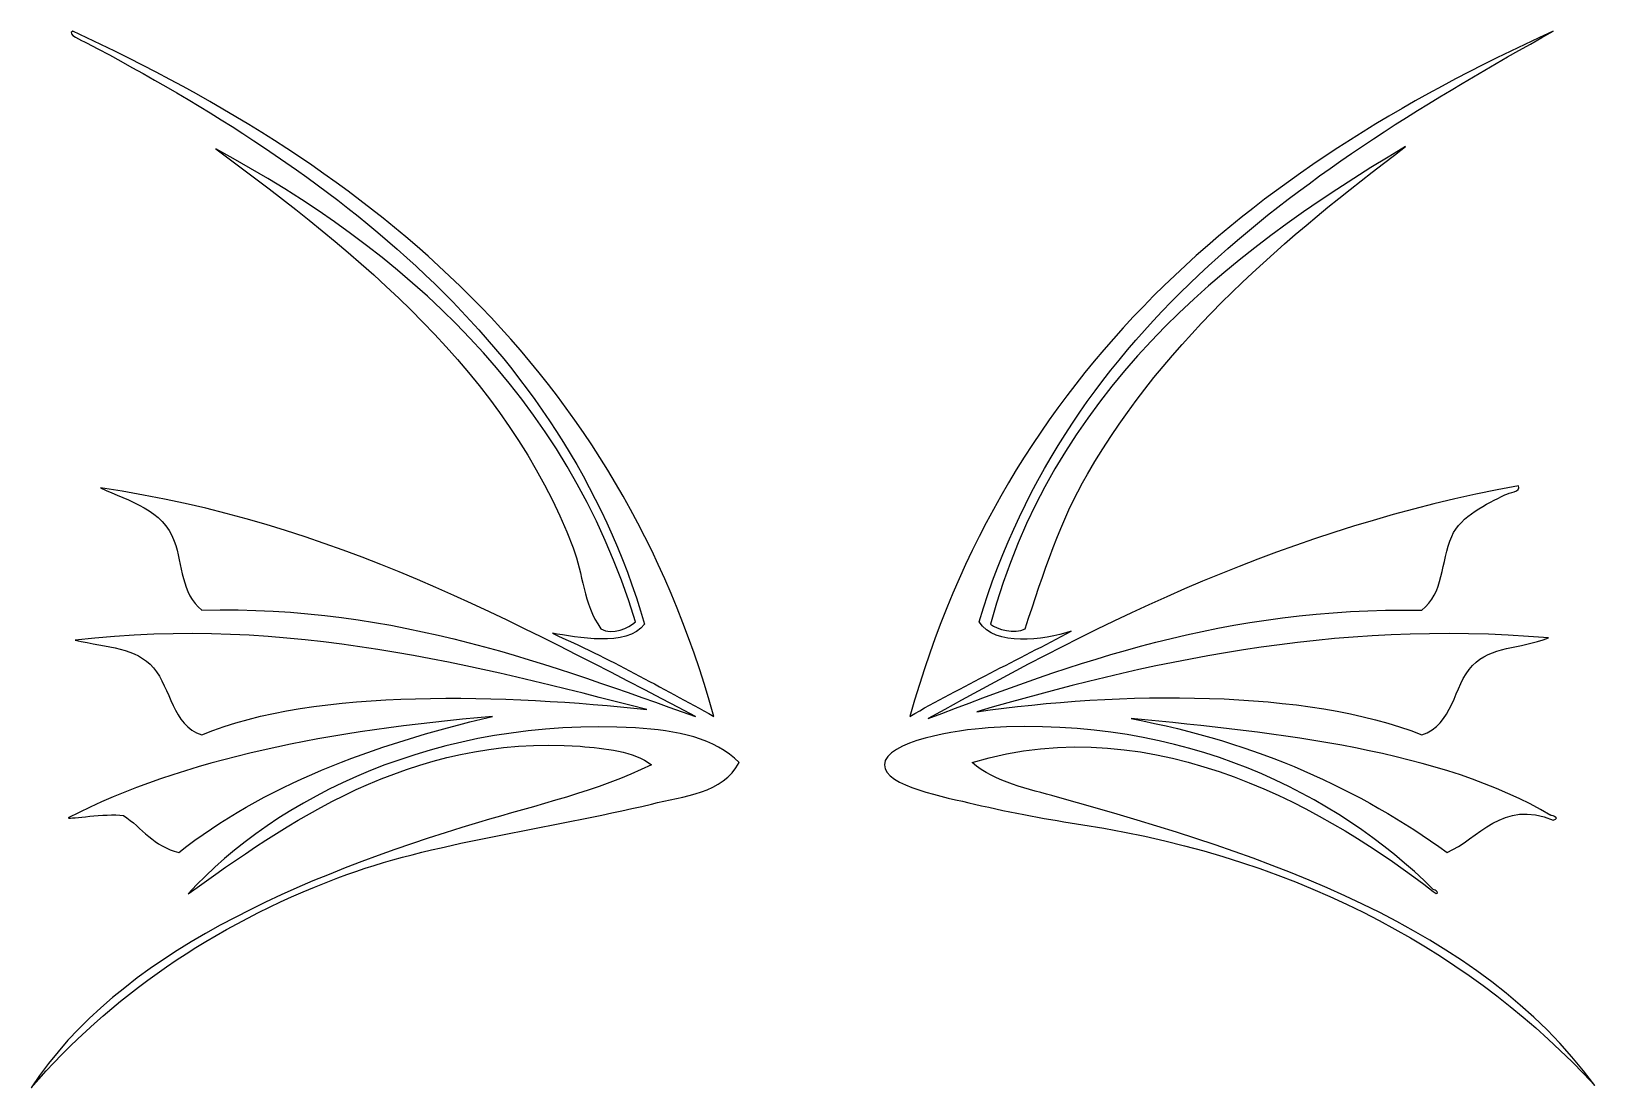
# Model space of a CAD drawing. Header units: centimetres. Extents: x -11.1 to 11.1, y -7.5 to 7.5.
import ezdxf

# ---------------------------------------------------------------- set-up
doc = ezdxf.new("R2010")
doc.units = ezdxf.units.CM
doc.header["$MEASUREMENT"] = 0
doc.layers.add('Camada 1', color=7, linetype='Continuous')

msp = doc.modelspace()

# ---------------------------------------------------------------- linework, layer by layer
at = {"layer": 'Camada 1'}
for points, knots in [([(-1.40924, -2.22844), (-2.15791, -1.81924), (-2.90025, -1.40355), (-3.70331, -1.04887), (-3.70331, -1.04887), (-3.35713, -1.09904), (-2.65204, -1.25487), (-2.39251, -0.91764), (-2.39251, -0.91764), (-3.57604, 3.11829), (-6.87137, 5.51864), (-10.32361, 7.34114), (-10.32361, 7.34114), (-10.38927, 7.37591), (-10.61539, 7.46534), (-10.52022, 7.50508), (-10.52022, 7.50508), (-6.22169, 5.522), (-2.77798, 2.68413), (-1.40924, -2.22844)], [0, 0, 0, 0, 0.16666667, 0.16666667, 0.16666667, 0.16666667, 0.33333333, 0.33333333, 0.33333333, 0.33333333, 0.5, 0.5, 0.5, 0.5, 0.66666667, 0.66666667, 0.66666667, 0.66666667, 1, 1, 1, 1]), ([(2.35951, -0.88497), (2.58607, -1.23819), (3.27092, -1.15183), (3.67063, -1.01589), (3.67063, -1.01589), (2.91098, -1.42541), (2.11893, -1.80223), (1.37627, -2.22845), (1.37627, -2.22845), (2.75673, 2.68368), (6.18811, 5.54473), (10.52008, 7.50508), (10.52008, 7.50508), (7.05849, 5.58124), (3.63454, 3.33543), (2.35951, -0.88497)], [0, 0, 0, 0, 0.2, 0.2, 0.2, 0.2, 0.4, 0.4, 0.4, 0.4, 0.6, 0.6, 0.6, 0.6, 1, 1, 1, 1]), ([(-8.48832, 5.83357), (-5.82582, 4.39961), (-3.50508, 2.3394), (-2.52342, -0.88497), (-2.52342, -0.88497), (-2.61478, -0.96898), (-2.84806, -1.08365), (-3.01533, -0.98321), (-3.01533, -0.98321), (-3.26605, -0.62589), (-3.27002, -0.20039), (-3.40842, 0.16394), (-3.40842, 0.16394), (-4.35357, 2.65069), (-6.46728, 4.34828), (-8.48832, 5.83357)], [0, 0, 0, 0, 0.2, 0.2, 0.2, 0.2, 0.4, 0.4, 0.4, 0.4, 0.6, 0.6, 0.6, 0.6, 1, 1, 1, 1]), ([(8.42249, 5.86628), (6.7359, 4.59183), (5.02863, 3.16491), (3.89976, 1.21279), (3.89976, 1.21279), (3.51723, 0.55064), (3.27765, -0.17865), (3.01505, -0.98317), (3.01505, -0.98317), (2.86096, -1.06895), (2.62106, -0.99359), (2.52343, -0.91761), (2.52343, -0.91761), (3.38896, 2.31361), (5.77714, 4.30579), (8.42249, 5.86628)], [0, 0, 0, 0, 0.2, 0.2, 0.2, 0.2, 0.4, 0.4, 0.4, 0.4, 0.6, 0.6, 0.6, 0.6, 1, 1, 1, 1]), ([(-8.6848, -0.72116), (-8.9842, -0.48071), (-8.95415, -0.08119), (-9.07818, 0.26222), (-9.07818, 0.26222), (-9.23873, 0.70651), (-9.70572, 0.82467), (-10.12683, 1.01602), (-10.12683, 1.01602), (-6.83017, 0.54387), (-4.22323, -0.90194), (-1.67141, -2.22843), (-1.67141, -2.22843), (-3.66211, -1.53126), (-5.91596, -0.64023), (-8.6848, -0.72116)], [0, 0, 0, 0, 0.2, 0.2, 0.2, 0.2, 0.4, 0.4, 0.4, 0.4, 0.6, 0.6, 0.6, 0.6, 1, 1, 1, 1]), ([(10.02846, 1.04869), (10.05778, 0.95807), (9.90133, 0.95251), (9.83198, 0.91777), (9.83198, 0.91777), (9.58462, 0.79241), (9.20531, 0.62509), (9.07805, 0.32775), (9.07805, 0.32775), (8.92308, -0.03484), (8.96648, -0.47926), (8.65212, -0.72119), (8.65212, -0.72119), (5.87786, -0.66782), (3.68131, -1.47425), (1.63873, -2.26133), (1.63873, -2.26133), (4.13997, -0.86295), (6.73591, 0.44097), (10.02846, 1.04869)], [0, 0, 0, 0, 0.16666667, 0.16666667, 0.16666667, 0.16666667, 0.33333333, 0.33333333, 0.33333333, 0.33333333, 0.5, 0.5, 0.5, 0.5, 0.66666667, 0.66666667, 0.66666667, 0.66666667, 1, 1, 1, 1]), ([(-2.35951, -2.13007), (-4.30753, -1.92436), (-7.07092, -1.8091), (-8.6848, -2.49062), (-8.6848, -2.49062), (-9.11234, -2.35499), (-9.12086, -1.83416), (-9.37333, -1.54034), (-9.37333, -1.54034), (-9.62199, -1.25062), (-10.01701, -1.24755), (-10.48752, -1.14712), (-10.48752, -1.14712), (-7.46931, -0.78673), (-4.74079, -1.52952), (-2.35951, -2.13007)], [0, 0, 0, 0, 0.2, 0.2, 0.2, 0.2, 0.4, 0.4, 0.4, 0.4, 0.6, 0.6, 0.6, 0.6, 1, 1, 1, 1]), ([(10.45455, -1.11412), (10.03021, -1.27337), (9.64064, -1.22937), (9.37291, -1.5075), (9.37291, -1.5075), (9.09798, -1.79359), (9.09946, -2.35718), (8.65213, -2.49061), (8.65213, -2.49061), (7.02711, -1.83696), (4.33672, -1.87466), (2.32684, -2.16306), (2.32684, -2.16306), (4.67131, -1.48316), (7.37869, -0.84784), (10.45455, -1.11412)], [0, 0, 0, 0, 0.2, 0.2, 0.2, 0.2, 0.4, 0.4, 0.4, 0.4, 0.6, 0.6, 0.6, 0.6, 1, 1, 1, 1]), ([(2.26127, -2.884), (2.59324, -3.16991), (3.05965, -3.26082), (3.4737, -3.37562), (3.4737, -3.37562), (6.51053, -4.21842), (9.45648, -5.22114), (11.11008, -7.4724), (11.11008, -7.4724), (9.43302, -5.66117), (7.04206, -4.26798), (3.83441, -3.76871), (3.83441, -3.76871), (3.36155, -3.69526), (2.84265, -3.60467), (2.29414, -3.47399), (2.29414, -3.47399), (1.88726, -3.37723), (1.01575, -3.22152), (1.01575, -2.9167), (1.01575, -2.9167), (1.01575, -2.58327), (2.06469, -2.41894), (2.49046, -2.39224), (2.49046, -2.39224), (5.2861, -2.21862), (7.43454, -3.32987), (8.81588, -4.68644), (8.81588, -4.68644), (8.89229, -4.70491), (8.89229, -4.7851), (8.81588, -4.71943), (8.81588, -4.71943), (7.39996, -3.62047), (4.87221, -2.08535), (2.26127, -2.884)], [0, 0, 0, 0, 0.1, 0.1, 0.1, 0.1, 0.2, 0.2, 0.2, 0.2, 0.3, 0.3, 0.3, 0.3, 0.4, 0.4, 0.4, 0.4, 0.5, 0.5, 0.5, 0.5, 0.6, 0.6, 0.6, 0.6, 0.7, 0.7, 0.7, 0.7, 0.8, 0.8, 0.8, 0.8, 1, 1, 1, 1]), ([(-2.29398, -2.9167), (-2.54279, -2.72419), (-2.96523, -2.67977), (-3.30993, -2.65455), (-3.30993, -2.65455), (-5.72891, -2.4786), (-7.51593, -3.77284), (-8.88158, -4.75196), (-8.88158, -4.75196), (-7.63119, -3.37975), (-5.33714, -2.2368), (-2.52343, -2.39222), (-2.52343, -2.39222), (-1.93799, -2.42476), (-1.38974, -2.54047), (-1.04885, -2.884), (-1.04885, -2.884), (-1.27406, -3.32488), (-1.84281, -3.36462), (-2.29398, -3.47399), (-2.29398, -3.47399), (-3.78528, -3.8347), (-5.40985, -4.01461), (-6.75144, -4.52251), (-6.75144, -4.52251), (-8.5505, -5.20416), (-9.9937, -6.21629), (-11.11008, -7.50508), (-11.11008, -7.50508), (-9.88064, -5.61204), (-7.29833, -4.50079), (-4.75225, -3.7363), (-4.75225, -3.7363), (-3.92397, -3.48735), (-3.06873, -3.29423), (-2.29398, -2.9167)], [0, 0, 0, 0, 0.1, 0.1, 0.1, 0.1, 0.2, 0.2, 0.2, 0.2, 0.3, 0.3, 0.3, 0.3, 0.4, 0.4, 0.4, 0.4, 0.5, 0.5, 0.5, 0.5, 0.6, 0.6, 0.6, 0.6, 0.7, 0.7, 0.7, 0.7, 0.8, 0.8, 0.8, 0.8, 1, 1, 1, 1]), ([(-4.55561, -2.22844), (-6.27887, -2.63548), (-7.82369, -3.22065), (-9.01265, -4.16209), (-9.01265, -4.16209), (-9.3682, -4.08073), (-9.53594, -3.81138), (-9.79928, -3.63779), (-9.79928, -3.63779), (-10.07053, -3.60056), (-10.54689, -3.6919), (-10.58575, -3.67047), (-10.58575, -3.67047), (-8.94095, -2.82463), (-6.8447, -2.43005), (-4.55561, -2.22844)], [0, 0, 0, 0, 0.2, 0.2, 0.2, 0.2, 0.4, 0.4, 0.4, 0.4, 0.6, 0.6, 0.6, 0.6, 1, 1, 1, 1]), ([(9.01252, -4.16209), (7.77475, -3.26976), (6.31787, -2.59605), (4.52265, -2.2613), (4.52265, -2.2613), (6.60087, -2.45527), (8.95402, -2.71757), (10.48726, -3.63777), (10.48726, -3.63777), (10.4553, -3.61827), (10.64897, -3.67209), (10.52009, -3.70333), (10.52009, -3.70333), (9.79989, -3.39877), (9.45223, -3.97398), (9.01252, -4.16209)], [0, 0, 0, 0, 0.2, 0.2, 0.2, 0.2, 0.4, 0.4, 0.4, 0.4, 0.6, 0.6, 0.6, 0.6, 1, 1, 1, 1])]:
    msp.add_open_spline(points, degree=3, knots=knots, dxfattribs=at)

doc.saveas('drawing.dxf')
